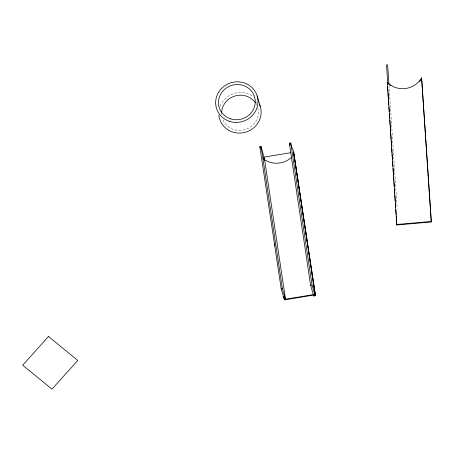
<?xml version="1.0" encoding="UTF-8"?>
<svg xmlns="http://www.w3.org/2000/svg" width="454" height="454" viewBox="0 0 454 454"><rect width="100%" height="100%" fill="white"/><g stroke="black" fill="none" stroke-linecap="round" stroke-linejoin="round"><path stroke-width="0.34" stroke-dasharray="2.27 1.7" d="M255.891 101.401L256.873 104.732M220.973 113.545L221.37 114.879M388.993 85.369L397.154 208.454M220.19 106.066A21.259 20.209 -16.4 0 1 253.423 96.77M257.821 107.973A18.461 17.547 -16.4 0 1 245.154 129.583A18.461 17.547 -16.4 0 1 222.534 118.772M256.294 104.199A18.461 17.547 -16.4 0 1 256.816 105.226"/><path stroke-width="0.68" d="M293.931 154.377L315.184 295.775L313.765 296.008L310.621 285.333L289.34 143.209L290.759 142.976C290.174 146.778 295.877 151.659 293.346 155.24M294.09 154.922L293.511 155.779M293.403 155.353L294.027 154.57L315.36 294.805L284.471 299.901L281.202 288.835L259.836 146.716L261.09 146.511L264.455 158.945M263.468 157.197L290.929 152.675M284.323 299.402L313.152 294.646M281.202 288.835L282.371 288.642L285.515 299.311L284.34 299.504L283.898 296.598M310.621 285.333L312.04 285.106L315.184 295.775M421.607 77.884L431.3 221.983L396.813 224.985L387.234 82.219A21.259 20.209 -16.4 0 0 421.607 77.884L431.3 221.983M421.777 78.383L421.755 78.383A21.259 20.209 -16.4 0 1 419.541 81.51M396.665 224.486L431.152 221.484M264.376 158.673L263.604 158.083M285.515 299.311L264.534 159.218L263.791 158.65M387.234 82.219L387.472 84.132M289.538 143.884L289.936 145.229M257.157 95.896L260.295 106.571M315.36 294.805L293.67 152.221M259.836 146.716L260.431 148.742M274.375 243.809L274.965 245.807M284.153 297.796L284.471 299.901M313.555 294.606L313.765 296.008M290.759 142.976L312.04 285.106M261.09 146.511L282.371 288.642M388.896 83.956L387.631 64.854L386.519 64.95L387.739 83.343M387.614 86.254L387.943 91.209M388.034 92.627L388.414 98.291M388.505 99.704L388.834 104.658M388.976 106.781L389.305 111.735M389.396 113.154L389.776 118.817M389.867 120.231L390.196 125.185M390.292 126.604L390.667 132.262M390.758 133.68L391.132 139.344M391.229 140.757L391.558 145.711M391.649 147.124L392.029 152.788M392.12 154.207L392.494 159.87M392.591 161.284L392.92 166.238M393.062 168.36L393.391 173.314M393.482 174.733L393.856 180.391M393.953 181.81L394.282 186.764M394.424 188.887L394.747 193.841M394.844 195.26L395.218 200.918M395.315 202.336L395.644 207.291M395.78 209.413L396.109 214.367M396.206 215.786L396.58 221.444M396.677 222.863L396.813 224.985M390.786 85.619A21.259 20.209 -16.4 0 1 387.381 82.719M259.597 104.67A21.259 20.209 -16.4 0 1 244.837 132.409A21.259 20.209 -16.4 0 1 218.856 114.964M221.614 112.87A18.461 17.547 -16.4 0 1 234.968 95.998A18.461 17.547 -16.4 0 1 255.403 102.769M294.175 155.064A21.259 20.209 -16.4 0 1 293.517 155.892M264.79 160.239A21.259 20.209 -16.4 0 1 263.927 159.632M291.581 157.283A21.259 20.209 -16.4 0 1 263.496 158.917M48.487 336.493L22.7 365.22L51.977 389.146L77.759 360.425L48.487 336.493M229.741 121.428A21.259 20.209 -16.4 0 0 257.651 97.894A21.259 20.209 -16.4 0 0 223.084 87.049A21.259 20.209 -16.4 0 0 229.741 121.428M230.711 118.897A18.461 17.547 -16.4 0 0 254.949 98.461A18.461 17.547 -16.4 0 0 224.929 89.046A18.461 17.547 -16.4 0 0 230.711 118.897"/></g></svg>
